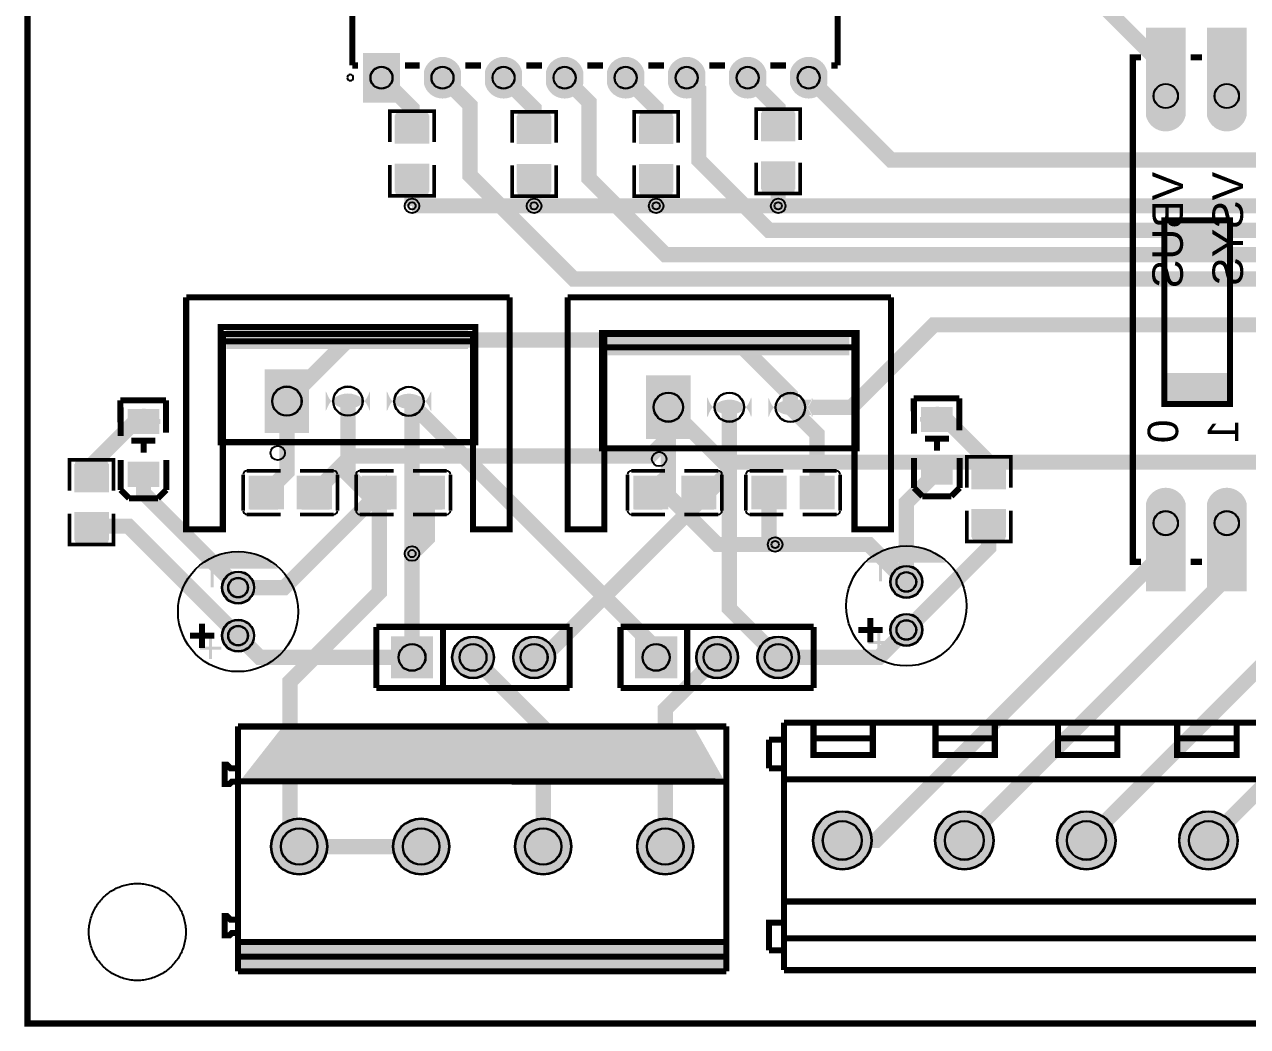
# Model space of a CAD drawing. Extents: x 165 to 5832, y -705 to 3005.
# Drawn here: x 165 to 2169, y -705 to 937 of the extents above; entities that cross this region are included whole.
import ezdxf

# ---------------------------------------------------------------- set-up
doc = ezdxf.new("R2010")
doc.units = 9
for name, color, linetype, true_color in [('BoardOutLine', 7, 'Continuous', 0xff00ff), ('BottomLayer', 7, 'Continuous', 0x0000ff), ('BottomSilkLayer', 7, 'Continuous', 0x66cc33), ('BottomSolderMaskLayer', 7, 'Continuous', 0xaa00ff), ('Document', 7, 'Continuous', 0xffffff), ('Hole', 7, 'Continuous', 0x222222), ('Multi-Layer', 7, 'Continuous', 0xc0c0c0), ('TopLayer', 7, 'Continuous', 0xff0000), ('TopPasteMaskLayer', 7, 'Continuous', 0x808080), ('TopSilkLayer', 7, 'Continuous', 0xffcc00), ('TopSolderMaskLayer', 7, 'Continuous', 0x800080)]:
    doc.layers.add(name, color=color, linetype=linetype, true_color=true_color)
doc.styles.get("Standard").update_dxf_attribs({"font": 'arial.ttf'})

msp = doc.modelspace()

# ---------------------------------------------------------------- hatches: boundary and pattern name
at = {"layer": 'BottomSolderMaskLayer'}
for points in [[(719.7, 809.3), (719.7, 890.7), (780.3, 890.7), (780.3, 809.3)], [(880.5, 839.8, -0.785398), (819.5, 839.8), (819.5, 860.2, -0.785398), (880.5, 860.2)], [(980.5, 839.8, -0.785398), (919.5, 839.8), (919.5, 860.2, -0.785398), (980.5, 860.2)], [(1080.5, 839.8, -0.785398), (1019.5, 839.8), (1019.5, 860.2, -0.785398), (1080.5, 860.2)], [(1180.5, 839.8, -0.785398), (1119.5, 839.8), (1119.5, 860.2, -0.785398), (1180.5, 860.2)], [(1280.5, 839.8, -0.785398), (1219.5, 839.8), (1219.5, 860.2, -0.785398), (1280.5, 860.2)], [(1380.5, 839.8, -0.785398), (1319.5, 839.8), (1319.5, 860.2, -0.785398), (1380.5, 860.2)], [(1480.5, 839.8, -0.785398), (1419.5, 839.8), (1419.5, 860.2, -0.785398), (1480.5, 860.2)], [(2067.5, 787.5, -0.785398), (2002.5, 787.5), (2002.5, 852.5, -0.785398), (2067.5, 852.5)], [(2167.5, 787.5, -0.785398), (2102.5, 787.5), (2102.5, 852.5, -0.785398), (2167.5, 852.5)], [(558.6, 372.2), (631.4, 372.2), (631.4, 267.8), (558.6, 267.8)], [(1183.6, 362.2), (1256.4, 362.2), (1256.4, 257.8), (1183.6, 257.8)], [(731.4, 336.1, -0.785398), (658.6, 336.1), (658.6, 303.9, -0.785398), (731.4, 303.9)], [(831.4, 335.7, -0.785398), (758.6, 335.7), (758.6, 303.6, -0.785398), (831.4, 303.6)], [(1356.4, 326.1, -0.785398), (1283.6, 326.1), (1283.6, 293.9, -0.785398), (1356.4, 293.9)], [(1456.4, 325.7, -0.785398), (1383.6, 325.7), (1383.6, 293.6, -0.785398), (1456.4, 293.6)], [(2067.5, 87.5, -0.785398), (2002.5, 87.5), (2002.5, 152.5, -0.785398), (2067.5, 152.5)], [(2167.5, 87.5, -0.785398), (2102.5, 87.5), (2102.5, 152.5, -0.785398), (2167.5, 152.5)], [(488.4, 14.4, 1), (541.6, 14.4, 1)], [(1583.4, 23.7, 1), (1636.6, 23.7, 1)], [(488.4, -64.4, 1), (541.6, -64.4, 1)], [(1583.4, -55, 1), (1636.6, -55, 1)], [(765.5, -65.5), (834.5, -65.5), (834.5, -134.5), (765.5, -134.5)], [(865.5, -100, 1), (934.5, -100, 1)], [(965.5, -100, 1), (1034.5, -100, 1)], [(1165.5, -65.5), (1234.5, -65.5), (1234.5, -134.5), (1165.5, -134.5)], [(1265.5, -100, 1), (1334.5, -100, 1)], [(1365.5, -100, 1), (1434.5, -100, 1)], [(1456.8, -400, 1), (1553.2, -400, 1)], [(1656.8, -400, 1), (1753.2, -400, 1)], [(1856.8, -400, 1), (1953.2, -400, 1)], [(2056.8, -400, 1), (2153.2, -400, 1)], [(568.7, -410, 1), (661.3, -410, 1)], [(768.7, -410, 1), (861.3, -410, 1)], [(968.7, -410, 1), (1061.3, -410, 1)], [(1168.7, -410, 1), (1261.3, -410, 1)]]:
    msp.add_hatch(color=256, dxfattribs=at).paths.add_polyline_path(points)
at = {"layer": 'Document'}
for points in [[(495.8, 438.3), (495.8, 405.2), (891.5, 405.2), (891.5, 438.3)], [(1120.8, 428.3), (1120.8, 395.2), (1516.5, 395.2), (1516.5, 428.3)], [(363.7, 268.3), (363.7, 307.7), (357.8, 307.7), (357.8, 268.3)], [(1663.7, 271.7), (1663.7, 311.1), (1657.8, 311.1), (1657.8, 271.7)], [(332.5, 282.7), (332.5, 290.5), (387.6, 290.5), (387.6, 282.7)], [(1632.5, 286.1), (1632.5, 293.9), (1687.6, 293.9), (1687.6, 286.1)], [(1660, 183.7), (1660, 223.1), (1654.1, 223.1), (1654.1, 183.7)], [(360, 180.3), (360, 219.7), (354.1, 219.7), (354.1, 180.3)], [(470, 15), (470, 50), (475, 50), (475, 15)], [(1565, 24.4), (1565, 59.4), (1570, 59.4), (1570, 24.4)], [(1562.5, -93.1), (1562.5, -58.1), (1567.5, -58.1), (1567.5, -93.1)], [(467.5, -102.5), (467.5, -67.5), (472.5, -67.5), (472.5, -102.5)], [(1582.5, -78.1), (1547.5, -78.1), (1547.5, -73.1), (1582.5, -73.1)], [(487.5, -87.5), (452.5, -87.5), (452.5, -82.5), (487.5, -82.5)], [(588.2, -213.2), (517.4, -303.7), (1312.6, -303.7), (1261.5, -213.2)], [(517.4, -567.5), (517.4, -614.7), (1312.6, -614.7), (1312.6, -567.5)]]:
    msp.add_hatch(color=256, dxfattribs=at).paths.add_polyline_path(points)
at = {"layer": 'Multi-Layer'}
for points in [[(720.5, 810.6), (720.5, 889.4), (779.5, 889.4), (779.5, 810.6)], [(879.5, 840.2, -0.785398), (820.5, 840.2), (820.5, 859.8, -0.785398), (879.5, 859.8)], [(979.5, 840.2, -0.785398), (920.5, 840.2), (920.5, 859.8, -0.785398), (979.5, 859.8)], [(1079.5, 840.2, -0.785398), (1020.5, 840.2), (1020.5, 859.8, -0.785398), (1079.5, 859.8)], [(1179.5, 840.2, -0.785398), (1120.5, 840.2), (1120.5, 859.8, -0.785398), (1179.5, 859.8)], [(1279.5, 840.2, -0.785398), (1220.5, 840.2), (1220.5, 859.8, -0.785398), (1279.5, 859.8)], [(1379.5, 840.2, -0.785398), (1320.5, 840.2), (1320.5, 859.8, -0.785398), (1379.5, 859.8)], [(1479.5, 840.2, -0.785398), (1420.5, 840.2), (1420.5, 859.8, -0.785398), (1479.5, 859.8)], [(2066.5, 788.5, -0.785398), (2003.5, 788.5), (2003.5, 851.5, -0.785398), (2066.5, 851.5)], [(2166.5, 788.5, -0.785398), (2103.5, 788.5), (2103.5, 851.5, -0.785398), (2166.5, 851.5)], [(559.6, 371.2), (630.4, 371.2), (630.4, 268.8), (559.6, 268.8)], [(1184.6, 361.2), (1255.4, 361.2), (1255.4, 258.8), (1184.6, 258.8)], [(730.4, 335.7, -0.785398), (659.6, 335.7), (659.6, 304.3, -0.785398), (730.4, 304.3)], [(830.4, 335.4, -0.785398), (759.6, 335.4), (759.6, 303.9, -0.785398), (830.4, 303.9)], [(1355.4, 325.7, -0.785398), (1284.6, 325.7), (1284.6, 294.3, -0.785398), (1355.4, 294.3)], [(1455.4, 325.4, -0.785398), (1384.6, 325.4), (1384.6, 293.9, -0.785398), (1455.4, 293.9)], [(2066.5, 88.5, -0.785398), (2003.5, 88.5), (2003.5, 151.5, -0.785398), (2066.5, 151.5)], [(2166.5, 88.5, -0.785398), (2103.5, 88.5), (2103.5, 151.5, -0.785398), (2166.5, 151.5)], [(1584.4, 23.7, 1), (1635.6, 23.7, 1)], [(489.4, 14.4, 1), (540.6, 14.4, 1)], [(489.4, -64.4, 1), (540.6, -64.4, 1)], [(1584.4, -55, 1), (1635.6, -55, 1)], [(766.5, -66.5), (833.5, -66.5), (833.5, -133.5), (766.5, -133.5)], [(866.5, -100, 1), (933.5, -100, 1)], [(966.5, -100, 1), (1033.5, -100, 1)], [(1166.5, -66.5), (1233.5, -66.5), (1233.5, -133.5), (1166.5, -133.5)], [(1266.5, -100, 1), (1333.5, -100, 1)], [(1366.5, -100, 1), (1433.5, -100, 1)], [(1457.8, -400, 1), (1552.2, -400, 1)], [(1657.8, -400, 1), (1752.2, -400, 1)], [(1857.8, -400, 1), (1952.2, -400, 1)], [(2057.8, -400, 1), (2152.2, -400, 1)], [(569.7, -410, 1), (660.3, -410, 1)], [(769.7, -410, 1), (860.3, -410, 1)], [(969.7, -410, 1), (1060.3, -410, 1)], [(1169.7, -410, 1), (1260.3, -410, 1)]]:
    msp.add_hatch(color=256, dxfattribs=at).paths.add_polyline_path(points)
at = {"layer": 'TopLayer'}
for points in [[(2003.5, 802), (2003.5, 928), (2066.5, 928), (2066.5, 802)], [(2103.5, 802), (2103.5, 928), (2166.5, 928), (2166.5, 802)], [(827.1, 742.7), (772.9, 742.7), (772.9, 787.3), (827.1, 787.3)], [(1027.1, 742.1), (972.9, 742.1), (972.9, 786.7), (1027.1, 786.7)], [(1227.1, 742.1), (1172.9, 742.1), (1172.9, 786.7), (1227.1, 786.7)], [(1427.1, 746.4), (1372.9, 746.4), (1372.9, 791), (1427.1, 791)], [(827.1, 708.6), (772.9, 708.6), (772.9, 664), (827.1, 664)], [(1027.1, 707.9), (972.9, 707.9), (972.9, 663.3), (1027.1, 663.3)], [(1227.1, 707.9), (1172.9, 707.9), (1172.9, 663.3), (1227.1, 663.3)], [(1427.1, 712.3), (1372.9, 712.3), (1372.9, 667.7), (1427.1, 667.7)], [(384.6, 306.3), (384.6, 266.9), (335.4, 266.9), (335.4, 306.3)], [(1684.6, 309.7), (1684.6, 270.3), (1635.4, 270.3), (1635.4, 309.7)], [(1684.6, 223.1), (1684.6, 183.7), (1635.4, 183.7), (1635.4, 223.1)], [(1717.9, 176.4), (1772.1, 176.4), (1772.1, 221), (1717.9, 221)], [(247.9, 171.4), (302.1, 171.4), (302.1, 216), (247.9, 216)], [(384.6, 219.7), (384.6, 180.3), (335.4, 180.3), (335.4, 219.7)], [(589, 196.6), (589, 143.4), (533.5, 143.4), (533.5, 196.6)], [(612.2, 196.6), (612.2, 143.4), (667.8, 143.4), (667.8, 196.6)], [(774, 196.6), (774, 143.4), (718.5, 143.4), (718.5, 196.6)], [(797.2, 196.6), (797.2, 143.4), (852.8, 143.4), (852.8, 196.6)], [(1219, 196.6), (1219, 143.4), (1163.5, 143.4), (1163.5, 196.6)], [(1242.2, 196.6), (1242.2, 143.4), (1297.8, 143.4), (1297.8, 196.6)], [(1412.8, 143.4), (1412.8, 196.6), (1357.2, 196.6), (1357.2, 143.4)], [(1436, 143.4), (1436, 196.6), (1491.5, 196.6), (1491.5, 143.4)], [(1717.9, 142.3), (1772.1, 142.3), (1772.1, 97.7), (1717.9, 97.7)], [(247.9, 137.3), (302.1, 137.3), (302.1, 92.7), (247.9, 92.7)], [(2003.5, 12), (2003.5, 138), (2066.5, 138), (2066.5, 12)], [(2103.5, 12), (2103.5, 138), (2166.5, 138), (2166.5, 12)]]:
    msp.add_hatch(color=256, dxfattribs=at).paths.add_polyline_path(points)
at = {"layer": 'TopPasteMaskLayer'}
for points in [[(2003.5, 802), (2003.5, 928), (2066.5, 928), (2066.5, 802)], [(2103.5, 802), (2103.5, 928), (2166.5, 928), (2166.5, 802)], [(825.2, 743.3), (808.7, 743.3), (808.7, 760.9), (790.9, 760.9), (790.9, 743.5), (774.8, 743.3), (772.8, 745.3), (772.8, 790.6), (774.8, 792.6), (825.2, 792.6), (827.2, 790.6), (827.2, 745.3)], [(1025.2, 742.7), (1008.7, 742.7), (1008.7, 760.2), (990.9, 760.2), (990.9, 742.9), (974.8, 742.7), (972.8, 744.7), (972.8, 790), (974.8, 791.9), (1025.2, 791.9), (1027.2, 790), (1027.2, 744.7)], [(1225.2, 742.7), (1208.7, 742.7), (1208.7, 760.2), (1190.9, 760.2), (1190.9, 742.9), (1174.8, 742.7), (1172.8, 744.7), (1172.8, 790), (1174.8, 791.9), (1225.2, 791.9), (1227.2, 790), (1227.2, 744.7)], [(1425.2, 747.1), (1408.7, 747.1), (1408.7, 764.6), (1390.9, 764.6), (1390.9, 747.3), (1374.8, 747.1), (1372.8, 749.1), (1372.8, 794.3), (1374.8, 796.3), (1425.2, 796.3), (1427.2, 794.3), (1427.2, 749.1)], [(825.2, 658.7), (774.8, 658.7), (772.8, 660.7), (772.8, 705.9), (774.8, 707.9), (790.9, 708.1), (790.9, 690.4), (808.7, 690.4), (808.7, 707.7), (825.2, 707.9), (827.2, 705.9), (827.2, 660.7)], [(1025.2, 658.1), (974.8, 658.1), (972.8, 660), (972.8, 705.3), (974.8, 707.3), (990.9, 707.5), (990.9, 689.8), (1008.7, 689.8), (1008.7, 707.1), (1025.2, 707.3), (1027.2, 705.3), (1027.2, 660)], [(1225.2, 658.1), (1174.8, 658.1), (1172.8, 660), (1172.8, 705.3), (1174.8, 707.3), (1190.9, 707.5), (1190.9, 689.8), (1208.7, 689.8), (1208.7, 707.1), (1225.2, 707.3), (1227.2, 705.3), (1227.2, 660)], [(1425.2, 662.4), (1374.8, 662.4), (1372.8, 664.4), (1372.8, 709.7), (1374.8, 711.7), (1390.9, 711.9), (1390.9, 694.1), (1408.7, 694.1), (1408.7, 711.5), (1425.2, 711.7), (1427.2, 709.7), (1427.2, 664.4)], [(384.6, 306.3), (384.6, 266.9), (335.4, 266.9), (335.4, 306.3)], [(1684.6, 309.7), (1684.6, 270.3), (1635.4, 270.3), (1635.4, 309.7)], [(249.8, 221.3), (300.2, 221.3), (302.2, 219.3), (302.2, 174.1), (300.2, 172.1), (284.1, 171.9), (284.1, 189.6), (266.3, 189.6), (266.3, 172.3), (249.8, 172.1), (247.8, 174.1), (247.8, 219.3)], [(1684.6, 223.1), (1684.6, 183.7), (1635.4, 183.7), (1635.4, 223.1)], [(1719.8, 226.3), (1770.2, 226.3), (1772.2, 224.3), (1772.2, 179.1), (1770.2, 177.1), (1754.1, 176.9), (1754.1, 194.6), (1736.3, 194.6), (1736.3, 177.3), (1719.8, 177.1), (1717.8, 179.1), (1717.8, 224.3)], [(384.6, 219.7), (384.6, 180.3), (335.4, 180.3), (335.4, 219.7)], [(581.9, 194.4), (581.9, 177.9), (564.4, 177.9), (564.4, 160.2), (581.7, 160.2), (581.9, 144), (580, 142), (534.7, 142), (532.7, 144), (532.7, 194.4), (534.7, 196.4), (580, 196.4)], [(666.6, 194.4), (666.6, 144), (664.6, 142), (619.3, 142), (617.4, 144), (617.2, 160.2), (634.9, 160.2), (634.9, 177.9), (617.6, 177.9), (617.4, 194.4), (619.3, 196.4), (664.6, 196.4)], [(766.9, 194.4), (766.9, 177.9), (749.4, 177.9), (749.4, 160.2), (766.7, 160.2), (766.9, 144), (765, 142), (719.7, 142), (717.7, 144), (717.7, 194.4), (719.7, 196.4), (765, 196.4)], [(851.6, 194.4), (851.6, 144), (849.6, 142), (804.3, 142), (802.4, 144), (802.2, 160.2), (819.9, 160.2), (819.9, 177.9), (802.6, 177.9), (802.4, 194.4), (804.3, 196.4), (849.6, 196.4)], [(1211.9, 194.4), (1211.9, 177.9), (1194.4, 177.9), (1194.4, 160.2), (1211.7, 160.2), (1211.9, 144), (1210, 142), (1164.7, 142), (1162.7, 144), (1162.7, 194.4), (1164.7, 196.4), (1210, 196.4)], [(1296.6, 194.4), (1296.6, 144), (1294.6, 142), (1249.3, 142), (1247.4, 144), (1247.2, 160.2), (1264.9, 160.2), (1264.9, 177.9), (1247.6, 177.9), (1247.4, 194.4), (1249.3, 196.4), (1294.6, 196.4)], [(1358.4, 145.6), (1358.4, 196), (1360.4, 198), (1405.7, 198), (1407.6, 196), (1407.8, 179.8), (1390.1, 179.8), (1390.1, 162.1), (1407.4, 162.1), (1407.6, 145.6), (1405.7, 143.6), (1360.4, 143.6)], [(1443.1, 145.6), (1443.1, 162.1), (1460.6, 162.1), (1460.6, 179.8), (1443.3, 179.8), (1443.1, 196), (1445, 198), (1490.3, 198), (1492.3, 196), (1492.3, 145.6), (1490.3, 143.6), (1445, 143.6)], [(1719.8, 141.7), (1736.3, 141.7), (1736.3, 124.1), (1754.1, 124.1), (1754.1, 141.5), (1770.2, 141.7), (1772.2, 139.7), (1772.2, 94.4), (1770.2, 92.4), (1719.8, 92.4), (1717.8, 94.4), (1717.8, 139.7)], [(249.8, 136.7), (266.3, 136.7), (266.3, 119.1), (284.1, 119.1), (284.1, 136.5), (300.2, 136.7), (302.2, 134.7), (302.2, 89.4), (300.2, 87.4), (249.8, 87.4), (247.8, 89.4), (247.8, 134.7)], [(2003.5, 12), (2003.5, 138), (2066.5, 138), (2066.5, 12)], [(2103.5, 12), (2103.5, 138), (2166.5, 138), (2166.5, 12)]]:
    msp.add_hatch(color=256, dxfattribs=at).paths.add_polyline_path(points)
at = {"layer": 'TopSilkLayer'}
for points in [[(2032.9, 566.3), (2032.9, 616.3), (2142.9, 616.3), (2142.9, 566.3)], [(2032.9, 316.3), (2032.9, 366.3), (2142.9, 366.3), (2142.9, 316.3)], [(1545, 55), (1546.9, 56.9), (1548.8, 58.8), (1550.8, 60.6), (1552.9, 62.3), (1555, 64), (1557.1, 65.6), (1559.3, 67.2), (1561.6, 68.6), (1563.9, 70.1), (1566.2, 71.4), (1568.6, 72.7), (1571, 73.9), (1573.4, 75), (1575.9, 76.1), (1578.4, 77.1), (1580.9, 78), (1583.5, 78.8), (1586.1, 79.6), (1588.7, 80.2), (1591.3, 80.8), (1593.9, 81.3), (1596.6, 81.8), (1599.3, 82.2), (1601.9, 82.4), (1604.6, 82.6), (1607.3, 82.8), (1610, 82.8), (1612.7, 82.8), (1615.4, 82.6), (1618.1, 82.4), (1620.7, 82.2), (1623.4, 81.8), (1626.1, 81.3), (1628.7, 80.8), (1631.3, 80.2), (1633.9, 79.6), (1636.5, 78.8), (1639.1, 78), (1641.6, 77.1), (1644.1, 76.1), (1646.6, 75), (1649, 73.9), (1651.4, 72.7), (1653.8, 71.4), (1656.1, 70.1), (1658.4, 68.6), (1660.7, 67.2), (1662.9, 65.6), (1665, 64), (1667.1, 62.3), (1669.2, 60.6), (1671.2, 58.8), (1673.1, 56.9), (1675, 55)], [(450, 45.6), (451.9, 47.5), (453.8, 49.4), (455.8, 51.2), (457.9, 52.9), (460, 54.6), (462.1, 56.2), (464.3, 57.8), (466.6, 59.3), (468.9, 60.7), (471.2, 62), (473.6, 63.3), (476, 64.5), (478.4, 65.6), (480.9, 66.7), (483.4, 67.7), (485.9, 68.6), (488.5, 69.4), (491.1, 70.2), (493.7, 70.9), (496.3, 71.5), (498.9, 72), (501.6, 72.4), (504.3, 72.8), (506.9, 73.1), (509.6, 73.3), (512.3, 73.4), (515, 73.4), (517.7, 73.4), (520.4, 73.3), (523.1, 73.1), (525.7, 72.8), (528.4, 72.4), (531.1, 72), (533.7, 71.5), (536.3, 70.9), (538.9, 70.2), (541.5, 69.4), (544.1, 68.6), (546.6, 67.7), (549.1, 66.7), (551.6, 65.6), (554, 64.5), (556.4, 63.3), (558.8, 62), (561.1, 60.7), (563.4, 59.3), (565.7, 57.8), (567.9, 56.2), (570, 54.6), (572.1, 52.9), (574.2, 51.2), (576.2, 49.4), (578.1, 47.5), (580, 45.6)]]:
    msp.add_hatch(color=256, dxfattribs=at).paths.add_polyline_path(points)
at = {"layer": 'TopSolderMaskLayer'}
for points in [[(2002.5, 798), (2002.5, 932), (2067.5, 932), (2067.5, 798)], [(2102.5, 798), (2102.5, 932), (2167.5, 932), (2167.5, 798)], [(719.7, 809.3), (719.7, 890.7), (780.3, 890.7), (780.3, 809.3)], [(880.5, 839.8, -0.785398), (819.5, 839.8), (819.5, 860.2, -0.785398), (880.5, 860.2)], [(980.5, 839.8, -0.785398), (919.5, 839.8), (919.5, 860.2, -0.785398), (980.5, 860.2)], [(1080.5, 839.8, -0.785398), (1019.5, 839.8), (1019.5, 860.2, -0.785398), (1080.5, 860.2)], [(1180.5, 839.8, -0.785398), (1119.5, 839.8), (1119.5, 860.2, -0.785398), (1180.5, 860.2)], [(1280.5, 839.8, -0.785398), (1219.5, 839.8), (1219.5, 860.2, -0.785398), (1280.5, 860.2)], [(1380.5, 839.8, -0.785398), (1319.5, 839.8), (1319.5, 860.2, -0.785398), (1380.5, 860.2)], [(1480.5, 839.8, -0.785398), (1419.5, 839.8), (1419.5, 860.2, -0.785398), (1480.5, 860.2)], [(2067.5, 787.5, -0.785398), (2002.5, 787.5), (2002.5, 852.5, -0.785398), (2067.5, 852.5)], [(2167.5, 787.5, -0.785398), (2102.5, 787.5), (2102.5, 852.5, -0.785398), (2167.5, 852.5)], [(828.3, 741.9), (771.7, 741.9), (771.7, 788.1), (828.3, 788.1)], [(1028.3, 741.3), (971.7, 741.3), (971.7, 787.5), (1028.3, 787.5)], [(1228.3, 741.3), (1171.7, 741.3), (1171.7, 787.5), (1228.3, 787.5)], [(1428.3, 745.6), (1371.7, 745.6), (1371.7, 791.9), (1428.3, 791.9)], [(828.3, 709.4), (771.7, 709.4), (771.7, 663.1), (828.3, 663.1)], [(1028.3, 708.7), (971.7, 708.7), (971.7, 662.5), (1028.3, 662.5)], [(1228.3, 708.7), (1171.7, 708.7), (1171.7, 662.5), (1228.3, 662.5)], [(1428.3, 713.1), (1371.7, 713.1), (1371.7, 666.9), (1428.3, 666.9)], [(558.6, 372.2), (631.4, 372.2), (631.4, 267.8), (558.6, 267.8)], [(1183.6, 362.2), (1256.4, 362.2), (1256.4, 257.8), (1183.6, 257.8)], [(731.4, 336.1, -0.785398), (658.6, 336.1), (658.6, 303.9, -0.785398), (731.4, 303.9)], [(831.4, 335.7, -0.785398), (758.6, 335.7), (758.6, 303.6, -0.785398), (831.4, 303.6)], [(1356.4, 326.1, -0.785398), (1283.6, 326.1), (1283.6, 293.9, -0.785398), (1356.4, 293.9)], [(1456.4, 325.7, -0.785398), (1383.6, 325.7), (1383.6, 293.6, -0.785398), (1456.4, 293.6)], [(385.9, 307.1), (385.9, 266.1), (334.2, 266.1), (334.2, 307.1)], [(1685.9, 310.5), (1685.9, 269.5), (1634.2, 269.5), (1634.2, 310.5)], [(385.9, 220.5), (385.9, 179.5), (334.2, 179.5), (334.2, 220.5)], [(1685.9, 223.9), (1685.9, 182.9), (1634.2, 182.9), (1634.2, 223.9)], [(1716.7, 175.6), (1773.3, 175.6), (1773.3, 221.9), (1716.7, 221.9)], [(246.7, 170.6), (303.3, 170.6), (303.3, 216.9), (246.7, 216.9)], [(590, 197.6), (590, 142.4), (532.5, 142.4), (532.5, 197.6)], [(611.2, 197.6), (611.2, 142.4), (668.8, 142.4), (668.8, 197.6)], [(775, 197.6), (775, 142.4), (717.5, 142.4), (717.5, 197.6)], [(796.2, 197.6), (796.2, 142.4), (853.8, 142.4), (853.8, 197.6)], [(1220, 197.6), (1220, 142.4), (1162.5, 142.4), (1162.5, 197.6)], [(1241.2, 197.6), (1241.2, 142.4), (1298.8, 142.4), (1298.8, 197.6)], [(1413.8, 142.4), (1413.8, 197.6), (1356.2, 197.6), (1356.2, 142.4)], [(1435, 142.4), (1435, 197.6), (1492.5, 197.6), (1492.5, 142.4)], [(2067.5, 87.5, -0.785398), (2002.5, 87.5), (2002.5, 152.5, -0.785398), (2067.5, 152.5)], [(2167.5, 87.5, -0.785398), (2102.5, 87.5), (2102.5, 152.5, -0.785398), (2167.5, 152.5)], [(1716.7, 143.1), (1773.3, 143.1), (1773.3, 96.9), (1716.7, 96.9)], [(2002.5, 8), (2002.5, 142), (2067.5, 142), (2067.5, 8)], [(2102.5, 8), (2102.5, 142), (2167.5, 142), (2167.5, 8)], [(246.7, 138.1), (303.3, 138.1), (303.3, 91.9), (246.7, 91.9)], [(488.4, 14.4, 1), (541.6, 14.4, 1)], [(1583.4, 23.7, 1), (1636.6, 23.7, 1)], [(488.4, -64.4, 1), (541.6, -64.4, 1)], [(1583.4, -55, 1), (1636.6, -55, 1)], [(765.5, -65.5), (834.5, -65.5), (834.5, -134.5), (765.5, -134.5)], [(865.5, -100, 1), (934.5, -100, 1)], [(965.5, -100, 1), (1034.5, -100, 1)], [(1165.5, -65.5), (1234.5, -65.5), (1234.5, -134.5), (1165.5, -134.5)], [(1265.5, -100, 1), (1334.5, -100, 1)], [(1365.5, -100, 1), (1434.5, -100, 1)], [(1456.8, -400, 1), (1553.2, -400, 1)], [(1656.8, -400, 1), (1753.2, -400, 1)], [(1856.8, -400, 1), (1953.2, -400, 1)], [(2056.8, -400, 1), (2153.2, -400, 1)], [(568.7, -410, 1), (661.3, -410, 1)], [(768.7, -410, 1), (861.3, -410, 1)], [(968.7, -410, 1), (1061.3, -410, 1)], [(1168.7, -410, 1), (1261.3, -410, 1)]]:
    msp.add_hatch(color=256, dxfattribs=at).paths.add_polyline_path(points)

# ---------------------------------------------------------------- linework, layer by layer
at = {"layer": 'BoardOutLine', "const_width": 10}
msp.add_lwpolyline([(170, 2687.1), (170, 2995), (5660, 2995), (5660, -700), (170, -700), (170, 2687.1)], close=True, dxfattribs=at)
at = {"layer": 'BottomLayer', "const_width": 25}
for points in [[(800, 640), (4300, 640)], [(1200, -100), (1200, -85.4), (795, 319.6), (800, 314.6), (800, 70)], [(1220, 310), (1310, 220), (3948.7, 220), (4034.3, 305.6), (4120, 305.6)], [(1610, 23.7), (1548.7, 85), (1300, 85), (1220, 165), (1220, 310)], [(515, -64.4), (550.6, -100), (800, -100)], [(1610, -55), (1565, -100), (1400, -100)]]:
    msp.add_lwpolyline(points, dxfattribs=at)
at = {"layer": 'BottomSolderMaskLayer'}
for centre, radius in [((750, 850), 18.2), ((850, 850), 18.2), ((950, 850), 18.2), ((1050, 850), 18.2), ((1150, 850), 18.2), ((1250, 850), 18.2), ((1350, 850), 18.2), ((1450, 850), 18.2), ((2035, 820), 20), ((2135, 820), 20), ((595, 320), 24.3), ((695, 320), 24.3), ((795, 319.6), 24.3), ((1220, 310), 24.3), ((1320, 310), 24.3), ((1420, 309.6), 24.3), ((2035, 120), 20), ((2135, 120), 20), ((515, 14.4), 26.6), ((1610, 23.7), 26.6), ((1610, 23.7), 16.4), ((515, 14.4), 16.4), ((515, -64.4), 26.6), ((1610, -55), 26.6), ((1610, -55), 16.4), ((515, -64.4), 16.4), ((800, -100), 22.3), ((900, -100), 34.5), ((900, -100), 22.3), ((1000, -100), 34.5), ((1000, -100), 22.3), ((1200, -100), 22.3), ((1300, -100), 34.5), ((1300, -100), 22.3), ((1400, -100), 34.5), ((1400, -100), 22.3), ((1505, -400), 48.2), ((1705, -400), 48.2), ((1905, -400), 48.2), ((2105, -400), 48.2), ((615, -410), 46.3), ((615, -410), 30.2), ((815, -410), 46.3), ((815, -410), 30.2), ((1015, -410), 46.3), ((1015, -410), 30.2), ((1215, -410), 46.3), ((1215, -410), 30.2), ((1505, -400), 32.2), ((1705, -400), 32.2), ((1905, -400), 32.2), ((2105, -400), 32.2)]:
    msp.add_circle(centre, radius, dxfattribs=at)
at = {"layer": 'Document'}
for centre in [(580, 235), (1205, 225)]:
    msp.add_circle(centre, 11.8, dxfattribs=at)
at = {"layer": 'Hole'}
for centre in [(800, 640), (1000, 640), (1200, 640), (1400, 640), (1395, 85), (800, 70)]:
    msp.add_circle(centre, 6, dxfattribs=at)
at = {"layer": 'Multi-Layer'}
msp.add_lwpolyline([(270.6, -550), (270.6, -547.5), (270.7, -544.9), (270.9, -542.4), (271.2, -539.8), (271.6, -537.3), (272, -534.8), (272.6, -532.3), (273.2, -529.9), (273.9, -527.4), (274.6, -525), (275.5, -522.6), (276.4, -520.2), (277.4, -517.8), (278.4, -515.5), (279.6, -513.3), (280.8, -511), (282.1, -508.8), (283.4, -506.7), (284.9, -504.6), (286.3, -502.5), (287.9, -500.5), (289.5, -498.5), (291.2, -496.6), (292.9, -494.7), (294.7, -492.9), (296.6, -491.2), (298.5, -489.5), (300.5, -487.9), (302.5, -486.3), (304.6, -484.9), (306.7, -483.4), (308.8, -482.1), (311, -480.8), (313.3, -479.6), (315.5, -478.4), (317.8, -477.4), (320.2, -476.4), (322.6, -475.5), (325, -474.6), (327.4, -473.9), (329.9, -473.2), (332.3, -472.6), (334.8, -472), (337.3, -471.6), (339.8, -471.2), (342.4, -470.9), (344.9, -470.7), (347.5, -470.6), (350, -470.6), (352.5, -470.6), (355.1, -470.7), (357.6, -470.9), (360.2, -471.2), (362.7, -471.6), (365.2, -472), (367.7, -472.6), (370.1, -473.2), (372.6, -473.9), (375, -474.6), (377.4, -475.5), (379.8, -476.4), (382.2, -477.4), (384.5, -478.4), (386.7, -479.6), (389, -480.8), (391.2, -482.1), (393.3, -483.4), (395.4, -484.9), (397.5, -486.3), (399.5, -487.9), (401.5, -489.5), (403.4, -491.2), (405.3, -492.9), (407.1, -494.7), (408.8, -496.6), (410.5, -498.5), (412.1, -500.5), (413.7, -502.5), (415.1, -504.6), (416.6, -506.7), (417.9, -508.8), (419.2, -511), (420.4, -513.3), (421.6, -515.5), (422.6, -517.8), (423.6, -520.2), (424.5, -522.6), (425.4, -525), (426.1, -527.4), (426.8, -529.9), (427.4, -532.3), (428, -534.8), (428.4, -537.3), (428.8, -539.8), (429.1, -542.4), (429.3, -544.9), (429.4, -547.5), (429.4, -550), (429.4, -552.5), (429.3, -555.1), (429.1, -557.6), (428.8, -560.2), (428.4, -562.7), (428, -565.2), (427.4, -567.7), (426.8, -570.1), (426.1, -572.6), (425.4, -575), (424.5, -577.4), (423.6, -579.8), (422.6, -582.2), (421.6, -584.5), (420.4, -586.7), (419.2, -589), (417.9, -591.2), (416.6, -593.3), (415.1, -595.4), (413.7, -597.5), (412.1, -599.5), (410.5, -601.5), (408.8, -603.4), (407.1, -605.3), (405.3, -607.1), (403.4, -608.8), (401.5, -610.5), (399.5, -612.1), (397.5, -613.7), (395.4, -615.1), (393.3, -616.6), (391.2, -617.9), (389, -619.2), (386.7, -620.4), (384.5, -621.6), (382.2, -622.6), (379.8, -623.6), (377.4, -624.5), (375, -625.4), (372.6, -626.1), (370.1, -626.8), (367.7, -627.4), (365.2, -628), (362.7, -628.4), (360.2, -628.8), (357.6, -629.1), (355.1, -629.3), (352.5, -629.4), (350, -629.4), (347.5, -629.4), (344.9, -629.3), (342.4, -629.1), (339.8, -628.8), (337.3, -628.4), (334.8, -628), (332.3, -627.4), (329.9, -626.8), (327.4, -626.1), (325, -625.4), (322.6, -624.5), (320.2, -623.6), (317.8, -622.6), (315.5, -621.6), (313.3, -620.4), (311, -619.2), (308.8, -617.9), (306.7, -616.6), (304.6, -615.1), (302.5, -613.7), (300.5, -612.1), (298.5, -610.5), (296.6, -608.8), (294.7, -607.1), (292.9, -605.3), (291.2, -603.4), (289.5, -601.5), (287.9, -599.5), (286.3, -597.5), (284.9, -595.4), (283.4, -593.3), (282.1, -591.2), (280.8, -589), (279.6, -586.7), (278.4, -584.5), (277.4, -582.2), (276.4, -579.8), (275.5, -577.4), (274.6, -575), (273.9, -572.6), (273.2, -570.1), (272.6, -567.7), (272, -565.2), (271.6, -562.7), (271.2, -560.2), (270.9, -557.6), (270.7, -555.1), (270.6, -552.5), (270.6, -550)], close=True, dxfattribs=at)
for centre, radius in [((750, 850), 17.7), ((850, 850), 17.7), ((950, 850), 17.7), ((1050, 850), 17.7), ((1150, 850), 17.7), ((1250, 850), 17.7), ((1350, 850), 17.7), ((1450, 850), 17.7), ((2035, 820), 19.7), ((2135, 820), 19.7), ((800, 640), 12), ((1000, 640), 12), ((1200, 640), 12), ((1400, 640), 12), ((595, 320), 23.6), ((695, 320), 23.6), ((795, 319.6), 23.6), ((1220, 310), 23.6), ((1320, 310), 23.6), ((1420, 309.6), 23.6), ((2035, 120), 19.7), ((2135, 120), 19.7), ((800, 70), 12), ((1395, 85), 12), ((1610, 23.7), 25.6), ((515, 14.4), 25.6), ((515, 14.4), 15.7), ((1610, 23.7), 15.7), ((515, -64.4), 25.6), ((1610, -55), 25.6), ((1610, -55), 15.7), ((515, -64.4), 15.7), ((800, -100), 21.7), ((900, -100), 33.5), ((900, -100), 21.7), ((1000, -100), 33.5), ((1000, -100), 21.7), ((1200, -100), 21.7), ((1300, -100), 33.5), ((1300, -100), 21.7), ((1400, -100), 33.5), ((1400, -100), 21.7), ((1505, -400), 47.2), ((1705, -400), 47.2), ((1905, -400), 47.2), ((2105, -400), 47.2), ((615, -410), 45.3), ((615, -410), 29.5), ((815, -410), 45.3), ((815, -410), 29.5), ((1015, -410), 45.3), ((1015, -410), 29.5), ((1215, -410), 45.3), ((1215, -410), 29.5), ((1505, -400), 31.5), ((1705, -400), 31.5), ((1905, -400), 31.5), ((2105, -400), 31.5)]:
    msp.add_circle(centre, radius, dxfattribs=at)
at = {"layer": 'TopLayer', "const_width": 25}
for points in [[(2035, 865), (1840, 1060), (1260, 1060)], [(750, 850), (800, 800), (800, 775)], [(850, 850), (895, 805), (895, 690), (1065, 520), (2925, 520), (3135, 730), (3135, 820)], [(950, 850), (1000, 800), (1000, 775)], [(1050, 850), (1090, 810), (1090, 685), (1215, 560), (2775, 560), (2935, 720), (2935, 820)], [(1150, 850), (1200, 800), (1200, 775)], [(1250, 850), (1270, 830), (1270, 715), (1385, 600), (2730, 600), (2835, 705), (2835, 820)], [(1350, 850), (1400, 800), (1400, 775)], [(1450, 850), (1585, 715), (2555, 715), (2635, 795), (2635, 820)], [(800, 683), (800, 640)], [(1000, 683), (1000, 640)], [(1200, 683), (1200, 640)], [(1400, 683), (1400, 640)], [(4715, 284.6), (4554.6, 445), (1655, 445), (1519.6, 309.6), (1420, 309.6)], [(595, 320), (695, 420), (1330, 420), (1420, 330), (1420, 309.6)], [(561.3, 170), (595, 203.7), (595, 320)], [(640, 170), (695, 225), (695, 320)], [(695, 220), (695, 320)], [(705, 230), (1190, 230), (1220, 260), (1220, 310)], [(1000, -100), (1015, -100), (1320, 205), (1320, 310)], [(1191.3, 170), (1220, 198.7), (1220, 310)], [(1400, -100), (1320, -20), (1320, 310)], [(1420, 309.6), (1463.7, 265.9), (1463.7, 170)], [(1660, 290), (1675, 290), (1745, 220), (1745, 198.7)], [(360, 286.6), (346.6, 286.6), (275, 215), (275, 193.7)], [(695, 220), (695, 200), (725, 170), (746.3, 170)], [(515, 14.4), (360, 169.4), (360, 200)], [(1660, 203.4), (1610, 153.4), (1610, 23.7)], [(515, 14.4), (590.6, 14.4), (746.3, 170), (746.3, 6.3), (600, -140), (600, -395), (615, -410)], [(800, 70), (825, 95), (825, 170)], [(1385, 170), (1385, 95), (1395, 85)], [(515, -64.4), (335.6, 115), (275, 115)], [(1610, -55), (1745, 80), (1745, 120)], [(800, -100), (800, 70)], [(2035, 75), (1560, -400), (1505, -400)], [(2135, 75), (2135, 30), (1705, -400)], [(2335, 75), (2335, 30), (1905, -400)], [(2435, 75), (2435, -70), (2105, -400)], [(900, -100), (1015, -215), (1015, -410)], [(1300, -100), (1215, -185), (1215, -410)], [(815, -410), (615, -410)]]:
    msp.add_lwpolyline(points, dxfattribs=at)
at = {"layer": 'TopSilkLayer'}
for points, const_width in [([(1497.6, 870.1), (1497.6, 1129.9)], 10), ([(702.4, 870.1), (702.4, 970)], 10), ([(1994.4, 56.6), (1981.1, 56.6), (1981.1, 883.4), (1994.4, 883.4)], 10), ([(2075.6, 883.4), (2094.4, 883.4)], 10), ([(711.4, 870.1), (702.4, 870.1)], 10), ([(812.8, 870.1), (788.6, 870.1)], 10), ([(912.8, 870.1), (887.2, 870.1)], 10), ([(1012.8, 870.1), (987.2, 870.1)], 10), ([(1112.8, 870.1), (1087.2, 870.1)], 10), ([(1212.8, 870.1), (1187.2, 870.1)], 10), ([(1312.8, 870.1), (1287.2, 870.1)], 10), ([(1412.8, 870.1), (1387.2, 870.1)], 10), ([(1497.6, 870.1), (1487.2, 870.1)], 10), ([(1436.1, 748.1), (1436.1, 798.7), (1363.9, 798.7), (1363.9, 748.1)], 6), ([(836.1, 744.4), (836.1, 795), (763.9, 795), (763.9, 744.4)], 6), ([(1036.1, 743.7), (1036.1, 794.3), (963.9, 794.3), (963.9, 743.7)], 6), ([(1236.1, 743.7), (1236.1, 794.3), (1163.9, 794.3), (1163.9, 743.7)], 6), ([(836.1, 706.9), (836.1, 656.3), (763.9, 656.3), (763.9, 706.9)], 6), ([(1036.1, 706.3), (1036.1, 655.7), (963.9, 655.7), (963.9, 706.3)], 6), ([(1236.1, 706.3), (1236.1, 655.7), (1163.9, 655.7), (1163.9, 706.3)], 6), ([(1436.1, 710.6), (1436.1, 660), (1363.9, 660), (1363.9, 710.6)], 6), ([(960, 490), (960, 490), (960, 110), (900, 110), (900, 430), (490, 430), (490, 110), (430, 110), (430, 490), (430, 490)], 10), ([(430, 490), (960, 490)], 10), ([(1585, 490), (1585, 490), (1585, 110), (1525, 110), (1525, 430), (1115, 430), (1115, 110), (1055, 110), (1055, 490), (1055, 490)], 10), ([(1055, 490), (1585, 490)], 10), ([(903.7, 418), (486.3, 418)], 10), ([(1528.7, 408), (1111.3, 408)], 10), ([(322.6, 263), (322.2, 321.2)], 10), ([(322.2, 321.2), (397, 321.2)], 10), ([(397, 268.5), (397, 321.2)], 10), ([(1622.6, 266.4), (1622.2, 324.6)], 10), ([(1622.2, 324.6), (1697, 324.6)], 10), ([(1697, 271.9), (1697, 324.6)], 10), ([(1640.3, 258.5), (1679.7, 258.5)], 10), ([(1660.2, 258.5), (1660.2, 238.8)], 10), ([(340.3, 255.1), (379.7, 255.1)], 10), ([(360.2, 255.1), (360.2, 235.4)], 10), ([(238.9, 173.1), (238.9, 223.7), (311.1, 223.7), (311.1, 173.1)], 6), ([(322.6, 223.6), (322.6, 174.4)], 10), ([(397.4, 223.6), (397.4, 174.4)], 10), ([(1622.6, 227), (1622.6, 177.8)], 10), ([(1697.4, 227), (1697.4, 177.8)], 10), ([(1708.9, 178.1), (1708.9, 228.7), (1781.1, 228.7), (1781.1, 178.1)], 6), ([(523.3, 199.6), (523.3, 140.4)], 6), ([(584.8, 205.6), (529.3, 205.6)], 6), ([(616.4, 205.6), (671.9, 205.6)], 6), ([(677.9, 199.6), (677.9, 140.4)], 6), ([(708.3, 199.6), (708.3, 140.4)], 6), ([(769.8, 205.6), (714.3, 205.6)], 6), ([(801.4, 205.6), (856.9, 205.6)], 6), ([(862.9, 199.6), (862.9, 140.4)], 6), ([(1153.3, 199.6), (1153.3, 140.4)], 6), ([(1214.8, 205.6), (1159.3, 205.6)], 6), ([(1246.4, 205.6), (1301.9, 205.6)], 6), ([(1307.9, 199.6), (1307.9, 140.4)], 6), ([(1347.1, 140.4), (1347.1, 199.6)], 6), ([(1353.1, 205.6), (1408.6, 205.6)], 6), ([(1495.7, 205.6), (1440.2, 205.6)], 6), ([(1501.7, 140.4), (1501.7, 199.6)], 6), ([(1622.6, 177.8), (1622.6, 177.8), (1636.4, 164)], 10), ([(1697.4, 177.8), (1697.4, 177.8), (1683.7, 164)], 10), ([(322.6, 174.4), (322.6, 174.4), (336.4, 160.6)], 10), ([(336.4, 160.6), (383.7, 160.6)], 10), ([(397.4, 174.4), (397.4, 174.4), (383.7, 160.6)], 10), ([(1636.4, 164), (1683.7, 164)], 10), ([(1708.9, 140.6), (1708.9, 90), (1781.1, 90), (1781.1, 140.6)], 6), ([(238.9, 135.6), (238.9, 85), (311.1, 85), (311.1, 135.6)], 6), ([(529.3, 134.4), (584.8, 134.4)], 6), ([(671.9, 134.4), (616.4, 134.4)], 6), ([(714.3, 134.4), (769.8, 134.4)], 6), ([(856.9, 134.4), (801.4, 134.4)], 6), ([(1159.3, 134.4), (1214.8, 134.4)], 6), ([(1301.9, 134.4), (1246.4, 134.4)], 6), ([(1408.6, 134.4), (1353.1, 134.4)], 6), ([(1440.2, 134.4), (1495.7, 134.4)], 6), ([(2094.4, 56.6), (2075.6, 56.6)], 10), ([(455.9, -84.7), (455.9, -44.7)], 10), ([(1551, -75.3), (1551, -35.3)], 10), ([(436.3, -64.4), (476.3, -64.4)], 10), ([(741.7, -50), (1058.3, -50)], 10), ([(741.7, -50), (741.7, -150)], 10), ([(850.9, -50), (850.9, -150)], 10), ([(1058.3, -50), (1058.3, -150)], 10), ([(1141.7, -50), (1458.3, -50)], 10), ([(1141.7, -50), (1141.7, -150)], 10), ([(1250.9, -50), (1250.9, -150)], 10), ([(1458.3, -50), (1458.3, -150)], 10), ([(1531.3, -55), (1571.3, -55)], 10), ([(741.7, -150), (1058.3, -150)], 10), ([(1141.7, -150), (1458.3, -150)], 10), ([(515, -213.2), (1315, -213.2)], 10), ([(515, -213.2), (515, -614.7)], 10), ([(1315, -213.2), (1315, -614.7)], 10), ([(1409.7, -207.1), (3000.3, -207.1)], 10), ([(1409.7, -207.1), (1409.7, -612.6)], 10), ([(1457.8, -207.1), (1457.8, -260), (1555, -260), (1555, -207.1)], 10), ([(1657.8, -207.1), (1657.8, -260), (1755, -260), (1755, -207.1)], 10), ([(1657.8, -207.1), (1657.8, -260)], 10), ([(1755, -260), (1755, -207.1)], 10), ([(1858.5, -207.1), (1858.5, -260), (1955.8, -260), (1955.8, -207.1)], 10), ([(1858.5, -207.1), (1858.5, -260)], 10), ([(1955.8, -260), (1955.8, -207.1)], 10), ([(2053.8, -207.1), (2053.8, -260), (2151.1, -260), (2151.1, -207.1)], 10), ([(1385, -234.9), (1408.6, -234.9)], 10), ([(1385, -281.8), (1385, -234.9)], 10), ([(1457.8, -232.8), (1555, -232.8)], 10), ([(1657.8, -232.8), (1755, -232.8)], 10), ([(1858.5, -232.8), (1955.8, -232.8)], 10), ([(2053.8, -232.8), (2151.1, -232.8)], 10), ([(515, -281.9), (502.6, -281.9), (496.9, -276.1), (493, -276.1), (493, -307.6), (500.8, -307.6), (504.8, -303.7), (515, -303.7), (516.6, -303.7)], 10), ([(1408.6, -281.8), (1385, -281.8)], 10), ([(515, -303.1), (1315, -303.5)], 10), ([(1409.7, -300), (3000.3, -300)], 10), ([(1409.7, -500.1), (3000.3, -500.1)], 10), ([(515, -529.9), (502.6, -529.9), (496.9, -524.1), (493, -524.1), (493, -555.6), (500.8, -555.6), (504.8, -551.7), (515, -551.7), (512.6, -551.7)], 10), ([(1385, -580), (1385, -534.9), (1408.6, -534.9)], 10), ([(1409.7, -560.5), (3000.3, -560.5)], 10), ([(515, -566.4), (1315, -566.4)], 10), ([(1408.6, -580), (1385, -580)], 10), ([(515, -590.5), (1315, -590.5)], 10), ([(515, -614.7), (1315, -614.7)], 10), ([(1409.7, -612.6), (3000.3, -612.6)], 10)]:
    msp.add_lwpolyline(points, dxfattribs=dict(at, const_width=const_width))
at = {"layer": 'TopSilkLayer', "const_width": 10}
for points in [[(2032.9, 315.1), (2032.9, 616.3), (2140.3, 616.3), (2140.3, 315.1), (2032.9, 315.1)], [(486.3, 441.6), (903.7, 441.6), (903.7, 252.7), (486.3, 252.7), (486.3, 441.4), (486.3, 441.6)], [(1111.3, 431.6), (1528.7, 431.6), (1528.7, 242.7), (1111.3, 242.7), (1111.3, 431.4), (1111.3, 431.6)]]:
    msp.add_lwpolyline(points, close=True, dxfattribs=at)
at = {"layer": 'TopSilkLayer'}
for centre in [(1610, -15.6), (515, -25)]:
    msp.add_circle(centre, 98.4, dxfattribs=at)
for centre, radius, start, end in [((698.8, 850.1), 4.92, 180.5822, 179.4178), ((586, 220.2), 7.87, 90, 90), ((529.3, 199.6), 6, 90, 180), ((671.9, 199.6), 6, 0, 90), ((714.3, 199.6), 6, 90, 180), ((856.9, 199.6), 6, 0, 90), ((1159.3, 199.6), 6, 90, 180), ((1211, 210.2), 7.87, 90, 90), ((1301.9, 199.6), 6, 0, 90), ((1353.1, 199.6), 6, 90, 180), ((1495.7, 199.6), 6, 0, 90), ((529.3, 140.4), 6, 180, 270), ((671.9, 140.4), 6, 270, 0), ((714.3, 140.4), 6, 180, 270), ((856.9, 140.4), 6, 270, 0), ((1159.3, 140.4), 6, 180, 270), ((1301.9, 140.4), 6, 270, 0), ((1353.1, 140.4), 6, 180, 270), ((1495.7, 140.4), 6, 270, 360)]:
    msp.add_arc(centre, radius, start, end, dxfattribs=at)
at = {"layer": 'TopSolderMaskLayer'}
for centre, radius in [((750, 850), 18.2), ((850, 850), 18.2), ((950, 850), 18.2), ((1050, 850), 18.2), ((1150, 850), 18.2), ((1250, 850), 18.2), ((1350, 850), 18.2), ((1450, 850), 18.2), ((2035, 820), 20), ((2135, 820), 20), ((595, 320), 24.3), ((695, 320), 24.3), ((795, 319.6), 24.3), ((1220, 310), 24.3), ((1320, 310), 24.3), ((1420, 309.6), 24.3), ((2035, 120), 20), ((2135, 120), 20), ((515, 14.4), 26.6), ((1610, 23.7), 26.6), ((1610, 23.7), 16.4), ((515, 14.4), 16.4), ((515, -64.4), 26.6), ((1610, -55), 26.6), ((1610, -55), 16.4), ((515, -64.4), 16.4), ((800, -100), 22.3), ((900, -100), 34.5), ((900, -100), 22.3), ((1000, -100), 34.5), ((1000, -100), 22.3), ((1200, -100), 22.3), ((1300, -100), 34.5), ((1300, -100), 22.3), ((1400, -100), 34.5), ((1400, -100), 22.3), ((1505, -400), 48.2), ((1705, -400), 48.2), ((1905, -400), 48.2), ((2105, -400), 48.2), ((615, -410), 46.3), ((615, -410), 30.2), ((815, -410), 46.3), ((815, -410), 30.2), ((1015, -410), 46.3), ((1015, -410), 30.2), ((1215, -410), 46.3), ((1215, -410), 30.2), ((1505, -400), 32.2), ((1705, -400), 32.2), ((1905, -400), 32.2), ((2105, -400), 32.2)]:
    msp.add_circle(centre, radius, dxfattribs=at)

# ---------------------------------------------------------------- texts
at = {"layer": 'BottomSilkLayer', "text_generation_flag": 2}
for s, p in [('VBUS', (2063.1, 695.6)), ('VSYS', (2161.6, 695.6)), ('0', (2055.4, 289.8)), ('1', (2153.8, 289.8))]:
    msp.add_text(s, height=50, rotation=90, dxfattribs=at).set_placement(p)

doc.saveas('drawing.dxf')
